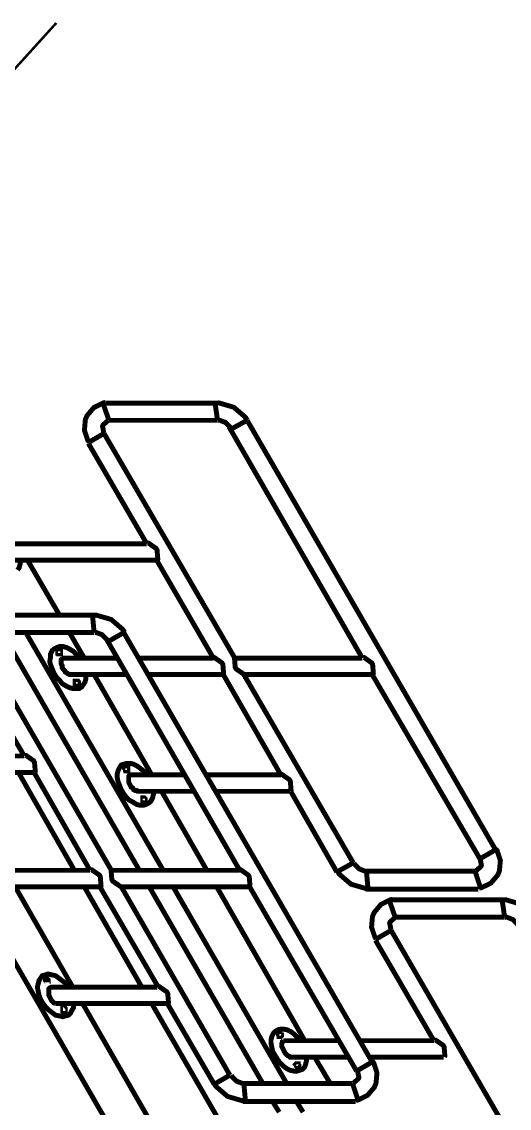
# Model space of a CAD drawing. Extents: x 0 to 11.7, y 0 to 16.5.
# Drawn here: x 6.953 to 7.941, y 10.567 to 12.769 of the extents above; entities that cross this region are included whole.
import ezdxf

# ---------------------------------------------------------------- set-up
doc = ezdxf.new("R2010")
doc.units = 0
doc.layers.get('0').update_dxf_attribs({"linetype": 'CONTINUOUS'})

msp = doc.modelspace()

# ---------------------------------------------------------------- linework, layer by layer
at = {"color": 0}
for points, const_width in [([(6.81614, 12.5378), (7.02279, 12.7661)], 0.005), ([(7.1225, 11.9972), (7.11811, 11.9965), (7.09885, 11.9869), (7.08501, 11.9705), (7.08328, 11.9664), (7.0816, 11.9623), (7.07981, 11.9408), (7.08669, 11.9204), (7.08931, 11.9168)], 0.01), ([(7.11778, 11.9945), (7.12944, 11.9611)], 0.01), ([(7.34944, 11.9961), (7.12278, 11.9961)], 0.01), ([(7.34446, 11.9961), (7.34944, 11.9611)], 0.01), ([(7.4094, 11.9616), (7.40608, 11.9672), (7.38249, 11.9875), (7.35254, 11.9963), (7.34608, 11.996)], 0.01), ([(7.12879, 11.9608), (7.12744, 11.9605), (7.1174, 11.9517), (7.11692, 11.9504), (7.11649, 11.9491), (7.11908, 11.9359), (7.12001, 11.9348)], 0.01), ([(7.34944, 11.9611), (7.12944, 11.9611)], 0.01), ([(7.37668, 11.9443), (7.37549, 11.9469), (7.36594, 11.9566), (7.35422, 11.9611), (7.35026, 11.9611)], 0.01), ([(7.64279, 11.4794), (7.37278, 11.9477)], 0.01), ([(7.40944, 11.9611), (7.37608, 11.9428)], 0.01), ([(7.91276, 11.0911), (7.40944, 11.9611)], 0.01), ([(7.91276, 11.0911), (7.40944, 11.9611)], 0.01), ([(7.11947, 11.9345), (7.08778, 11.9161)], 0.01), ([(7.38444, 11.4794), (7.11947, 11.9345)], 0.01), ([(7.20611, 11.7111), (7.08778, 11.9144)], 0.01), ([(7.20611, 11.7111), (6.90278, 11.7111)], 0.01), ([(7.22775, 11.6778), (7.22846, 11.6796), (7.22694, 11.6982), (7.22597, 11.6999), (7.22499, 11.7016), (7.20964, 11.7122), (7.20768, 11.7125)], 0.01), ([(7.22613, 11.6778), (6.92111, 11.6778)], 0.01), ([(6.94444, 11.6578), (6.94775, 11.6628), (6.94943, 11.6694), (6.94943, 11.6778)], 0.01), ([(7.02946, 11.5661), (6.96446, 11.6778)], 0.01), ([(7.3411, 11.4794), (7.22613, 11.6778)], 0.01), ([(9.42611, 6.55447), (6.53276, 11.5661)], 0.01), ([(7.10113, 11.5661), (6.87278, 11.5661)], 0.01), ([(7.09614, 11.5661), (7.09944, 11.5311)], 0.01), ([(7.16108, 11.5317), (7.15776, 11.5372), (7.13411, 11.5576), (7.10422, 11.5663), (7.09776, 11.5661)], 0.01), ([(7.09944, 11.5311), (6.87944, 11.5311)], 0.01), ([(7.19114, 11.0494), (6.91276, 11.5311)], 0.01), ([(7.23942, 11.0494), (6.9611, 11.5311)], 0.01), ([(7.07943, 11.4794), (7.04943, 11.5311)], 0.01), ([(7.12668, 11.5143), (7.12549, 11.5169), (7.11594, 11.5266), (7.10422, 11.5311), (7.10026, 11.5311)], 0.01), ([(7.15944, 11.5311), (7.12776, 11.5128)], 0.01), ([(7.66276, 10.6611), (7.15944, 11.5311)], 0.01), ([(7.39442, 11.0494), (7.12446, 11.5178)], 0.01), ([(7.13444, 11.0494), (6.8711, 11.5044)], 0.01), ([(7.06944, 11.4794), (7.06446, 11.4861), (7.05778, 11.4928), (7.04943, 11.4978), (7.04275, 11.5011), (7.03614, 11.5028), (7.02946, 11.5028), (7.02447, 11.5011), (7.01779, 11.4978), (7.01443, 11.4945), (7.01112, 11.4878), (7.01112, 11.4811), (7.00944, 11.4728), (7.01112, 11.4661), (7.01443, 11.4578), (7.01779, 11.4494), (7.02279, 11.4411), (7.02946, 11.4345), (7.03444, 11.4278), (7.04275, 11.4228), (7.04943, 11.4194), (7.0561, 11.4178), (7.06278, 11.4178), (7.06944, 11.4178), (7.07443, 11.4211), (7.07781, 11.4261), (7.08111, 11.4311), (7.08279, 11.4378), (7.08279, 11.4461)], 0.01), ([(6.95779, 11.2811), (6.83946, 11.4844)], 0.01), ([(7.03614, 11.4794), (7.03444, 11.4778), (7.03276, 11.4761), (7.03276, 11.4728), (7.03276, 11.4711), (7.03276, 11.4678), (7.03444, 11.4645), (7.03444, 11.4611), (7.03614, 11.4578), (7.03944, 11.4544), (7.04113, 11.4511), (7.04443, 11.4494), (7.04611, 11.4477), (7.04943, 11.4461), (7.05279, 11.4461), (7.05447, 11.4461)], 0.01), ([(7.14611, 11.4794), (7.03444, 11.4794)], 0.01), ([(7.3411, 11.4794), (7.18946, 11.4794)], 0.01), ([(7.36111, 11.4461), (7.36182, 11.448), (7.36029, 11.4665), (7.35932, 11.4682), (7.35835, 11.4699), (7.34299, 11.4805), (7.34104, 11.4808)], 0.01), ([(7.38444, 11.4811), (7.38379, 11.4793), (7.38531, 11.4607), (7.38629, 11.459), (7.38726, 11.4573), (7.40267, 11.4468), (7.40457, 11.4465)], 0.01), ([(7.64279, 11.4794), (7.38444, 11.4794)], 0.01), ([(7.66444, 11.4461), (7.66515, 11.4479), (7.66374, 11.4664), (7.66276, 11.468), (7.66183, 11.4697), (7.64686, 11.4804), (7.64497, 11.4807)], 0.01), ([(7.16613, 11.4461), (7.05447, 11.4461)], 0.01), ([(7.2161, 11.2428), (7.09944, 11.4461)], 0.01), ([(7.36111, 11.4461), (7.20942, 11.4461)], 0.01), ([(7.47775, 11.2428), (7.36111, 11.4461)], 0.01), ([(7.66276, 11.4461), (7.40278, 11.4461)], 0.01), ([(7.62446, 11.0645), (7.40278, 11.4461)], 0.01), ([(7.88112, 11.0727), (7.66276, 11.4461)], 0.01), ([(6.95779, 11.2811), (6.74447, 11.2811)], 0.01), ([(6.97944, 11.2478), (6.98014, 11.2496), (6.97863, 11.2682), (6.97765, 11.2699), (6.97667, 11.2716), (6.96132, 11.2822), (6.95936, 11.2824)], 0.01), ([(7.20611, 11.2428), (7.19943, 11.2511), (7.19276, 11.2561), (7.18608, 11.2611), (7.17947, 11.2644), (7.17279, 11.2661), (7.16613, 11.2661), (7.15944, 11.2644), (7.15446, 11.2628), (7.1511, 11.2578), (7.14779, 11.2511), (7.14611, 11.2445), (7.14611, 11.2378), (7.14779, 11.2294), (7.1511, 11.2211), (7.15446, 11.2128), (7.15944, 11.2044), (7.16444, 11.1977), (7.17111, 11.1911), (7.17779, 11.1878), (7.18608, 11.1828), (7.19276, 11.1811), (7.19943, 11.1811), (7.20443, 11.1828), (7.2111, 11.1861), (7.21446, 11.1895), (7.21778, 11.1961), (7.21946, 11.2028), (7.21946, 11.2094)], 0.01), ([(6.97775, 11.2478), (6.75108, 11.2478)], 0.01), ([(7.05946, 11.0494), (6.94613, 11.2478)], 0.01), ([(7.0911, 11.0494), (6.97775, 11.2478)], 0.01), ([(7.49778, 11.2094), (7.49849, 11.2113), (7.49696, 11.2299), (7.49599, 11.2316), (7.49501, 11.2332), (7.47965, 11.2439), (7.47771, 11.2441)], 0.01), ([(7.17279, 11.2428), (7.17111, 11.2428), (7.16943, 11.2394), (7.16943, 11.2378), (7.16943, 11.2344), (7.16943, 11.2311), (7.16943, 11.2278), (7.17111, 11.2244), (7.17279, 11.2211), (7.17443, 11.2178), (7.17779, 11.2161), (7.17947, 11.2128), (7.18278, 11.2111), (7.18608, 11.2111), (7.18778, 11.2094), (7.19114, 11.2094)], 0.01), ([(7.28276, 11.2428), (7.17111, 11.2428)], 0.01), ([(7.47775, 11.2428), (7.32611, 11.2428)], 0.01), ([(7.30279, 11.2094), (7.19114, 11.2094)], 0.01), ([(7.32781, 11.0494), (7.23611, 11.2094)], 0.01), ([(7.4961, 11.2094), (7.34614, 11.2094)], 0.01), ([(7.5911, 11.0461), (7.49778, 11.2094)], 0.01), ([(7.87967, 11.0133), (7.88406, 11.0141), (7.90321, 11.0235), (7.9171, 11.0398), (7.91878, 11.0438), (7.92051, 11.0478), (7.92253, 11.0691), (7.91596, 11.0895), (7.91342, 11.093)], 0.01), ([(7.88112, 11.0727), (7.91276, 11.0911)], 0.01), ([(7.87175, 11.0481), (7.87315, 11.0484), (7.88319, 11.0572), (7.88362, 11.0585), (7.88411, 11.0599), (7.88146, 11.073), (7.88053, 11.0741)], 0.01), ([(7.0911, 11.0494), (6.87446, 11.0494)], 0.01), ([(7.11274, 11.0161), (7.11344, 11.018), (7.11193, 11.0366), (7.11094, 11.0382), (7.11003, 11.0399), (7.09462, 11.0505), (7.09267, 11.0508)], 0.01), ([(7.13444, 11.0511), (7.13379, 11.0493), (7.13531, 11.0307), (7.13629, 11.029), (7.13726, 11.0273), (7.15267, 11.0168), (7.15457, 11.0164)], 0.01), ([(7.39442, 11.0494), (7.13444, 11.0494)], 0.01), ([(7.41444, 11.0162), (7.41515, 11.018), (7.41374, 11.0363), (7.41276, 11.038), (7.41183, 11.0397), (7.39686, 11.0503), (7.39497, 11.0507)], 0.01), ([(7.5911, 11.0461), (7.62446, 11.0645)], 0.01), ([(7.59283, 11.0472), (7.59614, 11.0417), (7.61979, 11.0214), (7.64968, 11.0126), (7.65614, 11.0128)], 0.01), ([(7.62554, 11.0646), (7.62679, 11.062), (7.63633, 11.0524), (7.64806, 11.0478), (7.65196, 11.0478)], 0.01), ([(7.6511, 11.0478), (7.8711, 11.0478)], 0.01), ([(7.65446, 11.0111), (7.6511, 11.0478)], 0.01), ([(7.88276, 11.0128), (7.8711, 11.0478)], 0.01), ([(7.11111, 11.0161), (6.88444, 11.0161)], 0.01), ([(7.0561, 10.8128), (6.93946, 11.0161)], 0.01), ([(7.19612, 10.8128), (7.07943, 11.0161)], 0.01), ([(7.22944, 10.8128), (7.11111, 11.0161)], 0.01), ([(7.41444, 11.0161), (7.15446, 11.0161)], 0.01), ([(7.37446, 10.6344), (7.15446, 11.0161)], 0.01), ([(7.44114, 10.6178), (7.2111, 11.0161)], 0.01), ([(7.48942, 10.6178), (7.25944, 11.0161)], 0.01), ([(7.5261, 10.7044), (7.34776, 11.0161)], 0.01), ([(7.63112, 10.6428), (7.41444, 11.0161)], 0.01), ([(7.64947, 11.0111), (7.87776, 11.0111)], 0.01), ([(7.70415, 10.9905), (7.69982, 10.9899), (7.68056, 10.9803), (7.66672, 10.9638), (7.66499, 10.9597), (7.66331, 10.9556), (7.66151, 10.9342), (7.66835, 10.9138), (7.67096, 10.9102)], 0.01), ([(7.69775, 10.9878), (7.70942, 10.9544)], 0.01), ([(7.9311, 10.9894), (7.70281, 10.9894)], 0.01), ([(7.92611, 10.9894), (7.9311, 10.9544)], 0.01), ([(7.99104, 10.955), (7.98774, 10.9605), (7.96414, 10.9808), (7.93425, 10.9896), (7.92779, 10.9894)], 0.01), ([(7.71044, 10.9541), (7.7091, 10.9538), (7.69911, 10.945), (7.69863, 10.9437), (7.69819, 10.9424), (7.70079, 10.9293), (7.70171, 10.9282)], 0.01), ([(7.9311, 10.9544), (7.70942, 10.9544)], 0.01), ([(7.95833, 10.9377), (7.95714, 10.9403), (7.9476, 10.9499), (7.93587, 10.9544), (7.93197, 10.9544)], 0.01), ([(7.70111, 10.9278), (7.66943, 10.9094)], 0.01), ([(7.96446, 10.4728), (7.70111, 10.9278)], 0.01), ([(7.78776, 10.7044), (7.66943, 10.9078)], 0.01), ([(7.04611, 10.8128), (7.04113, 10.8211), (7.03444, 10.8261), (7.02778, 10.8311), (7.02111, 10.8361), (7.01281, 10.8378), (7.00613, 10.8395), (7.00108, 10.8378), (6.99447, 10.8361), (6.9911, 10.8311), (6.98779, 10.8261), (6.98611, 10.8194), (6.98443, 10.8128), (6.98611, 10.8045), (6.98779, 10.7961), (6.9911, 10.7878), (6.9961, 10.7795), (7.00108, 10.7728), (7.00776, 10.7661), (7.01443, 10.7611), (7.02111, 10.7561), (7.02946, 10.7544), (7.03614, 10.7528), (7.04113, 10.7544), (7.04779, 10.7561), (7.05111, 10.7594), (7.05447, 10.7661), (7.05778, 10.7711), (7.05778, 10.7795)], 0.01), ([(7.01443, 10.8128), (7.01281, 10.8128), (7.00944, 10.8111), (7.00776, 10.8095), (7.00776, 10.8061), (7.00776, 10.8028), (7.00776, 10.7994), (7.00776, 10.7961), (7.00944, 10.7928), (7.01112, 10.7894), (7.01281, 10.7861), (7.01611, 10.7828), (7.01779, 10.7811), (7.02111, 10.7795)], 0.01), ([(7.22775, 10.8128), (7.01112, 10.8128)], 0.01), ([(7.2494, 10.7795), (7.25011, 10.7813), (7.24858, 10.7999), (7.24761, 10.8015), (7.24669, 10.8032), (7.23128, 10.8139), (7.22933, 10.8141)], 0.01), ([(7.24778, 10.7795), (7.02111, 10.7795)], 0.01), ([(7.3661, 10.2745), (7.07611, 10.7795)], 0.01), ([(7.50776, 10.2745), (7.2161, 10.7795)], 0.01), ([(7.34278, 10.6161), (7.24778, 10.7795)], 0.01), ([(7.51779, 10.7044), (7.51113, 10.7111), (7.50444, 10.7178), (7.49778, 10.7228), (7.4911, 10.7261), (7.48281, 10.7278), (7.47775, 10.7278), (7.47114, 10.7261), (7.4661, 10.7228), (7.46278, 10.7195), (7.45942, 10.7128), (7.45779, 10.7061), (7.45779, 10.6994), (7.45942, 10.6911), (7.4611, 10.6828), (7.4661, 10.6744), (7.47114, 10.6661), (7.47613, 10.6594), (7.48281, 10.6528), (7.48942, 10.6478), (7.4961, 10.6444), (7.50444, 10.6428), (7.51113, 10.6428), (7.51611, 10.6444), (7.52111, 10.6461), (7.5261, 10.6511), (7.52778, 10.6561), (7.52946, 10.6628), (7.53108, 10.6711)], 0.01), ([(7.48281, 10.7044), (7.48112, 10.7028), (7.48112, 10.7011), (7.47944, 10.6977), (7.47944, 10.6961), (7.47944, 10.6928), (7.48112, 10.6895), (7.48281, 10.6861), (7.48443, 10.6828), (7.48611, 10.6795), (7.48942, 10.6761), (7.4911, 10.6744), (7.49447, 10.6728), (7.4961, 10.6711), (7.49946, 10.6711), (7.50276, 10.6711)], 0.01), ([(7.59614, 10.7044), (7.48281, 10.7044)], 0.01), ([(7.78776, 10.7044), (7.63781, 10.7044)], 0.01), ([(7.8094, 10.6711), (7.81011, 10.673), (7.8086, 10.6915), (7.80761, 10.6932), (7.80669, 10.6949), (7.79129, 10.7055), (7.78933, 10.7058)], 0.01), ([(7.6161, 10.6711), (7.50276, 10.6711)], 0.01), ([(7.57781, 10.6178), (7.54611, 10.6711)], 0.01), ([(7.80778, 10.6711), (7.65776, 10.6711)], 0.01), ([(7.62967, 10.5834), (7.63406, 10.5841), (7.65321, 10.5935), (7.6671, 10.6097), (7.66878, 10.6138), (7.67051, 10.6178), (7.67253, 10.6392), (7.66596, 10.6594), (7.66342, 10.663)], 0.01), ([(7.63112, 10.6428), (7.66276, 10.6611)], 0.01), ([(7.34278, 10.6161), (7.37446, 10.6344)], 0.01), ([(7.37722, 10.6346), (7.37842, 10.632), (7.38797, 10.6223), (7.39968, 10.6178), (7.4036, 10.6178)], 0.01), ([(7.62343, 10.6181), (7.62483, 10.6184), (7.63482, 10.6272), (7.63525, 10.6285), (7.63574, 10.6299), (7.63314, 10.643), (7.63222, 10.644)], 0.01), ([(7.34283, 10.6172), (7.34614, 10.6117), (7.36979, 10.5914), (7.39968, 10.5826), (7.40614, 10.5828)], 0.01), ([(7.40278, 10.6178), (7.62278, 10.6178)], 0.01), ([(7.40608, 10.5811), (7.40278, 10.6178)], 0.01), ([(7.63444, 10.5828), (7.62278, 10.6178)], 0.01), ([(7.4011, 10.5811), (7.62944, 10.5811)], 0.01), ([(7.47444, 10.5595), (7.4611, 10.5811)], 0.01), ([(7.52279, 10.5595), (7.50944, 10.5811)], 0.01)]:
    msp.add_lwpolyline(points, dxfattribs=dict(at, const_width=const_width))
at = {"color": 0, "const_width": 0.01}
for points in [[(7.03108, 11.4928), (7.02946, 11.4928), (7.02946, 11.4945), (7.02778, 11.4945), (7.0261, 11.4945), (7.0261, 11.4928), (7.0261, 11.4911), (7.0261, 11.4894), (7.02778, 11.4894), (7.02778, 11.4878), (7.02946, 11.4878), (7.03108, 11.4878), (7.03108, 11.4894), (7.03108, 11.4911), (7.03108, 11.4928)], [(7.06614, 11.4311), (7.06446, 11.4311), (7.06446, 11.4328), (7.06278, 11.4328), (7.06108, 11.4328), (7.06108, 11.4311), (7.06108, 11.4295), (7.06108, 11.4278), (7.06278, 11.4278), (7.06278, 11.4261), (7.06446, 11.4261), (7.06614, 11.4261), (7.06614, 11.4278), (7.06776, 11.4278), (7.06776, 11.4295), (7.06614, 11.4295), (7.06614, 11.4311)], [(7.06614, 11.4311), (7.06614, 11.4311)], [(7.16613, 11.2561), (7.16613, 11.2578), (7.16444, 11.2578), (7.16276, 11.2578), (7.16114, 11.2578), (7.16114, 11.2561), (7.16276, 11.2544), (7.16276, 11.2528), (7.16444, 11.2528), (7.16444, 11.2511), (7.16613, 11.2511), (7.16775, 11.2511), (7.16775, 11.2528), (7.16775, 11.2544), (7.16775, 11.2561), (7.16613, 11.2561)], [(7.16613, 11.2561), (7.16613, 11.2561)], [(7.20281, 11.1944), (7.20111, 11.1961), (7.19943, 11.1961), (7.19775, 11.1961), (7.19775, 11.1944), (7.19775, 11.1928), (7.19775, 11.1911), (7.19943, 11.1911), (7.19943, 11.1895), (7.20111, 11.1895), (7.20281, 11.1895), (7.20281, 11.1911), (7.20281, 11.1928), (7.20281, 11.1944)], [(7.65446, 11.0111), (7.65446, 11.0111)], [(7.00613, 10.8278), (7.00444, 10.8294), (7.00276, 10.8294), (7.00276, 10.8311), (7.00108, 10.8311), (7.00108, 10.8294), (7.00108, 10.8278), (7.00108, 10.8261), (7.00276, 10.8244), (7.00444, 10.8244), (7.00444, 10.8227), (7.00444, 10.8244), (7.00613, 10.8244), (7.00613, 10.8261), (7.00613, 10.8278)], [(7.04113, 10.7661), (7.04113, 10.7678), (7.03944, 10.7678), (7.03944, 10.7694), (7.03776, 10.7694), (7.03614, 10.7694), (7.03614, 10.7678), (7.03614, 10.7661), (7.03614, 10.7644), (7.03776, 10.7644), (7.03776, 10.7628), (7.03944, 10.7628), (7.04113, 10.7611), (7.04113, 10.7628), (7.04113, 10.7644), (7.04113, 10.7661)], [(7.47775, 10.7178), (7.47613, 10.7195), (7.47444, 10.7195), (7.47276, 10.7195), (7.47276, 10.7178), (7.47276, 10.7161), (7.47444, 10.7145), (7.47444, 10.7128), (7.47613, 10.7128), (7.47775, 10.7128), (7.47944, 10.7145), (7.47944, 10.7161), (7.47775, 10.7161), (7.47775, 10.7178)], [(7.47775, 10.7178), (7.47775, 10.7178)], [(7.51281, 10.6561), (7.51281, 10.6578), (7.51113, 10.6578), (7.50944, 10.6578), (7.50776, 10.6561), (7.50944, 10.6545), (7.50944, 10.6528), (7.51113, 10.6511), (7.51281, 10.6511), (7.51443, 10.6511), (7.51443, 10.6528), (7.51443, 10.6545), (7.51281, 10.6561)], [(7.51281, 10.6561), (7.51281, 10.6561)], [(7.40608, 10.5811), (7.40608, 10.5811)]]:
    msp.add_lwpolyline(points, close=True, dxfattribs=at)

doc.saveas('drawing.dxf')
